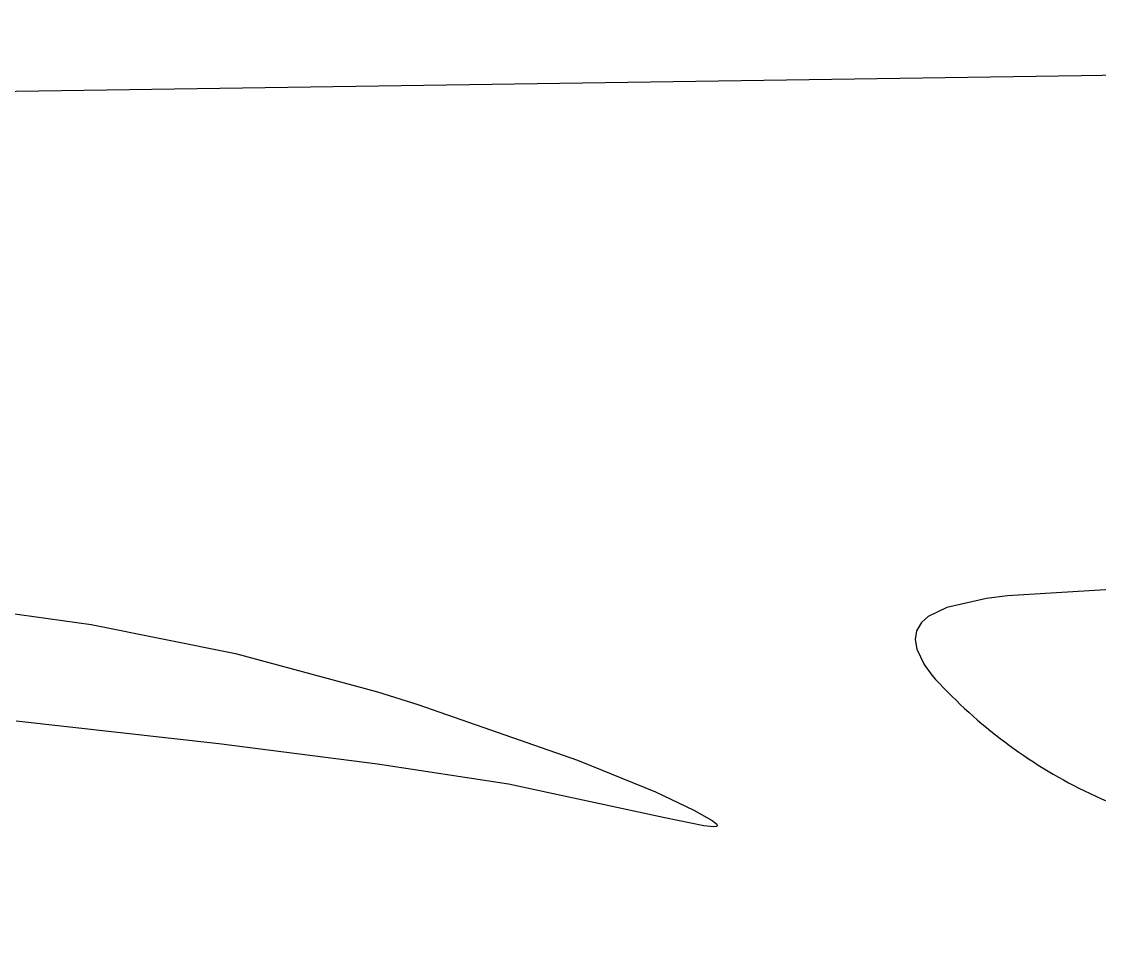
# Model space of a CAD drawing. Extents: x 398 to 509, y 623 to 780.
# Drawn here: x 445.5 to 448.035, y 697.974 to 700.148 of the extents above; entities that cross this region are included whole.
import ezdxf

# ---------------------------------------------------------------- set-up
doc = ezdxf.new("R2010")
doc.units = 0
doc.header["$MEASUREMENT"] = 0
doc.layers.add('1', color=4, linetype='Continuous')
doc.layers.add('2', color=3, linetype='Continuous')

# ---------------------------------------------------------------- blocks, each defined once
blk = doc.blocks.new('2018 PRISM')
at = {"layer": '1', "linetype": 'Continuous', "lineweight": 25, "flags": 128}
blk.add_lwpolyline([(57.4571, 56.4425), (53.4348, 56.3789), (49.4122, 56.3152), (44.9344, 56.2494), (42.6956, 56.2126), (40.4569, 56.1657)], dxfattribs=at)
at = {"layer": '2', "linetype": 'Continuous', "lineweight": 25, "flags": 128}
for points in [[(49.5076, 55.1086), (49.239, 55.0925), (49.1894, 55.0863), (49.0963, 55.0654), (49.0526, 55.0442), (49.0364, 55.0297), (49.025, 55.01), (49.0218, 54.9899), (49.0256, 54.967), (49.0427, 54.9313), (49.0609, 54.9063)], [(44.4408, 54.8037), (44.6156, 54.8685), (44.7956, 54.9219), (45.1859, 55.0112), (45.5824, 55.0708), (45.9937, 55.1014), (46.4062, 55.0991), (46.7465, 55.0723), (47.0842, 55.0249), (47.4237, 54.9567), (47.7577, 54.8667)], [(47.7577, 54.8667), (47.8523, 54.837), (48.2275, 54.7065), (48.4115, 54.6315), (48.5014, 54.589), (48.5446, 54.5643), (48.5542, 54.5564), (48.5558, 54.5537), (48.556, 54.5528), (48.5559, 54.5521), (48.5556, 54.5515), (48.555, 54.5509), (48.5536, 54.5502), (48.5486, 54.5495), (48.525, 54.5516), (48.4329, 54.5707), (48.0658, 54.6496), (47.7577, 54.6969)], [(47.7577, 54.6969), (47.3845, 54.7446), (46.9079, 54.7982)]]:
    blk.add_lwpolyline(points, dxfattribs=at)
at = {"layer": '2', "linetype": 'Continuous', "lineweight": 25}
for centre, radius, start, end in [((49.9427, 55.6968), 1.1844, 221.8698, 243.103), ((51.202, 58.4122), 4.1771, 244.5493, 295.4507)]:
    blk.add_arc(centre, radius, start, end, dxfattribs=at)

msp = doc.modelspace()

# ---------------------------------------------------------------- block references
at = {"layer": '1'}
msp.add_blockref('2018 PRISM', (398.5801, 643.7055), dxfattribs=at)

doc.saveas('drawing.dxf')
